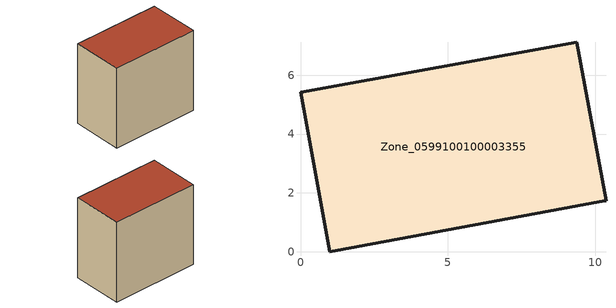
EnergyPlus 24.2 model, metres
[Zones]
Zone_0599100100003355
 floor ground (C_G): 9.38,7.12 10.37,1.74 10.32,1.73 0.99,0 0,5.41 z0
 wall outside (C_F): 0.99,0 10.32,1.73 10.37,1.74 9.38,7.12 0,5.41 0.99,0 z0:8.92
 roof outside (C_R): 10.37,1.74 9.38,7.12 0,5.41 0.99,0 10.32,1.73 z8.92
[BUILDING]
Pand.0599100100003355: North Axis=0; Terrain=City; Loads Convergence Tolerance Value=0.04; Temperature Convergence Tolerance Value=0.4; Solar Distribution=FullExterior; Maximum Number of Warmup Days=25; Minimum Number of Warmup Days=1
[Site:Location]
Rotterdam.The.Hague.AP_ZH_NLD Design_Conditions: Latitude=51.96; Longitude=4.45; Time Zone=1; Elevation=-4.5
[SITE:GROUNDTEMPERATURE:BUILDINGSURFACE]
18, 18, 18, 18, 18, 18, 18, 18, 18, 18, 18, 18
[MATERIAL] Thermal Absorptance=0.9; Solar Absorptance=0.7; Visible Absorptance=0.7
Name | Roughness | Thickness | Conductivity | Density | Specific Heat
G.TC.2006-2014 | MediumSmooth | 0.15 | 0.06 | 540 | 1210
F.TC.2006-2014 | Rough | 0.3 | 0.12 | 1920 | 840
R.TC.2006-2014 | MediumRough | 0.2 | 0.08 | 1500 | 1000
[CONSTRUCTION]
C_G: G.TC.2006-2014
C_F: F.TC.2006-2014
C_R: R.TC.2006-2014
[ZONE]
Zone_0599100100003355: Type=1; Multiplier=1; Ceiling Height=Autocalculate; Volume=Autocalculate; Floor Area=autocalculate; Part of Total Floor Area=Yes
[ZONEINFILTRATION:DESIGNFLOWRATE]
Infil_Zone_0599100100003355: Zone or ZoneList or Space or SpaceList=Zone_0599100100003355; Schedule=AlwaysOn; Design Flow Rate Calculation Method=Flow/Area; Flow Rate per Floor Area=0.0015; Constant Term Coefficient=1; Temperature Term Coefficient=0; Velocity Term Coefficient=0; Velocity Squared Term Coefficient=0
[HVACTEMPLATE:ZONE:IDEALLOADSAIRSYSTEM]
Zone_0599100100003355: Maximum Heating Supply Air Temperature=50; Minimum Cooling Supply Air Temperature=13; Maximum Heating Supply Air Humidity Ratio=0.0156; Minimum Cooling Supply Air Humidity Ratio=0.0077; Heating Limit=NoLimit; Cooling Limit=NoLimit; Dehumidification Control Type=ConstantSensibleHeatRatio; Cooling Sensible Heat Ratio=0.7; Dehumidification Setpoint=60; Humidification Control Type=None; Humidification Setpoint=30; Outdoor Air Method=None; Outdoor Air Flow Rate per Person=0.00944; Outdoor Air Flow Rate per Zone Floor Area=0; Outdoor Air Flow Rate per Zone=0; Demand Controlled Ventilation Type=None; Outdoor Air Economizer Type=NoEconomizer; Heat Recovery Type=None; Sensible Heat Recovery Effectiveness=0.7; Latent Heat Recovery Effectiveness=0.65
[ZONECONTROL:THERMOSTAT]
ThermostatControl_Zone_0599100100003355: Zone or ZoneList=Zone_0599100100003355; Control Type Schedule=DualSetpointControlType; Control 1=Thermostat_Zone_0599100100003355; Temperature Difference Between Cutout And Setpoint=0
[THERMOSTATSETPOINT:DUALSETPOINT]
Thermostat_Zone_0599100100003355: Heating Setpoint Temperature Schedule=HeatingSetpoint_Zone_0599100100003355; Cooling Setpoint Temperature Schedule=CoolingSetpoint_Zone_0599100100003355
[SCHEDULE:COMPACT]
HeatingSetpoint_Zone_0599100100003355: Through: 12/31, For: AllDays, Until: 24:00, 21
CoolingSetpoint_Zone_0599100100003355: Through: 12/31, For: AllDays, Until: 24:00, 24
DualSetpointControlType: Through: 12/31, For: AllDays, Until: 24:00, 4
AlwaysOn: Through: 12/31, For: AllDays, Until: 24:00, 1
